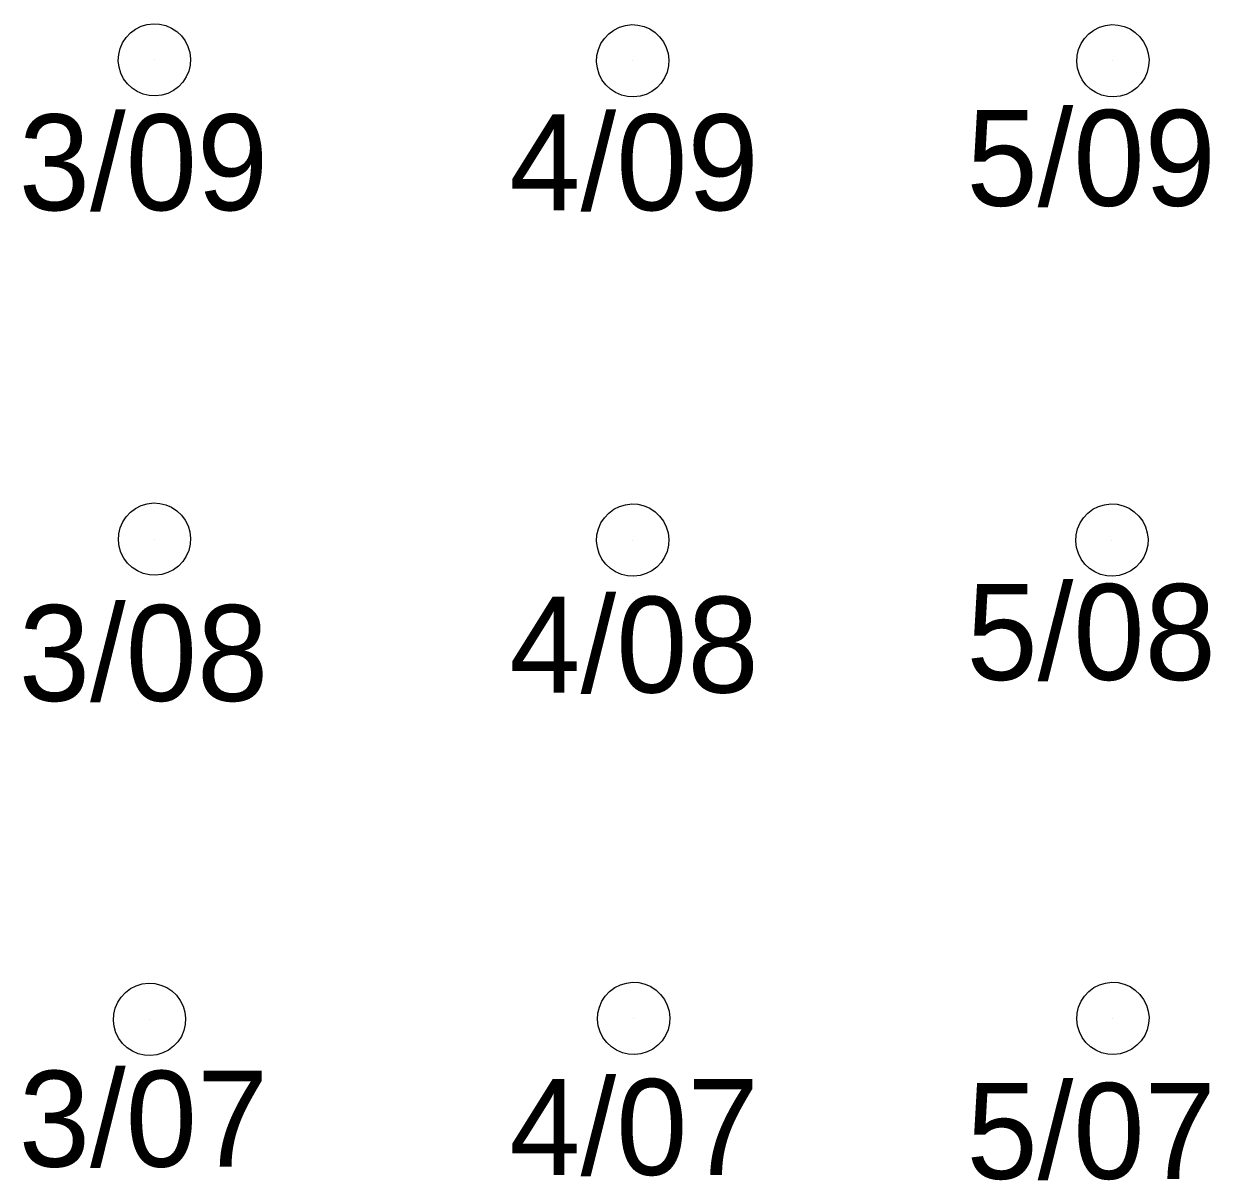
# Model space of a CAD drawing. Extents: x 858 to 5197, y 2407 to 5245.
# Drawn here: x 961.4 to 1085.2, y 2708.1 to 2828.8 of the extents above; entities that cross this region are included whole.
import ezdxf

# ---------------------------------------------------------------- set-up
doc = ezdxf.new("R2010")
doc.units = 0
doc.layers.add('Augers', color=7, linetype='Continuous')
doc.layers.add('Quadrats', color=7, linetype='Continuous')

msp = doc.modelspace()

# ---------------------------------------------------------------- linework, layer by layer
at = {"layer": 'Augers'}
for p, q in [((974.99, 2825), (974.99, 2825)), ((1024.9, 2824.9), (1024.9, 2824.9)), ((1075, 2824.9), (1075, 2824.9)), ((975, 2775), (975, 2775)), ((1024.9, 2774.9), (1024.9, 2774.9)), ((1074.9, 2774.9), (1074.9, 2774.9)), ((974.48, 2724.9), (974.48, 2724.9)), ((1025, 2725), (1025, 2725)), ((1075, 2725), (1075, 2725))]:
    msp.add_line(p, q, dxfattribs=at)
at = {"layer": 'Quadrats'}
for p, q in [((972.03, 2827.33), (972.48, 2827.81)), ((972.48, 2827.81), (973.01, 2828.21)), ((973.01, 2828.21), (973.6, 2828.5)), ((973.6, 2828.5), (974.23, 2828.69)), ((974.23, 2828.69), (974.88, 2828.77)), ((974.88, 2828.77), (975.53, 2828.73)), ((975.53, 2828.73), (976.17, 2828.58)), ((976.17, 2828.58), (976.78, 2828.32)), ((976.78, 2828.32), (977.32, 2827.96)), ((977.32, 2827.96), (977.8, 2827.51)), ((1022.39, 2827.71), (1022.92, 2828.11)), ((1022.92, 2828.11), (1023.51, 2828.4)), ((1023.51, 2828.4), (1024.14, 2828.59)), ((1024.14, 2828.59), (1024.79, 2828.67)), ((1024.79, 2828.67), (1025.44, 2828.63)), ((1025.44, 2828.63), (1026.08, 2828.48)), ((1026.08, 2828.48), (1026.69, 2828.22)), ((1026.69, 2828.22), (1027.23, 2827.86)), ((1027.23, 2827.86), (1027.71, 2827.41)), ((1072.49, 2827.71), (1073.02, 2828.11)), ((1073.02, 2828.11), (1073.61, 2828.4)), ((1073.61, 2828.4), (1074.24, 2828.59)), ((1074.24, 2828.59), (1074.89, 2828.67)), ((1074.89, 2828.67), (1075.54, 2828.63)), ((1075.54, 2828.63), (1076.18, 2828.48)), ((1076.18, 2828.48), (1076.79, 2828.22)), ((1076.79, 2828.22), (1077.33, 2827.86)), ((1077.33, 2827.86), (1077.81, 2827.41)), ((971.41, 2826.18), (971.67, 2826.79)), ((971.67, 2826.79), (972.03, 2827.33)), ((977.8, 2827.51), (978.2, 2826.98)), ((978.2, 2826.98), (978.49, 2826.39)), ((1021.32, 2826.08), (1021.58, 2826.69)), ((1021.58, 2826.69), (1021.94, 2827.23)), ((1021.94, 2827.23), (1022.39, 2827.71)), ((1027.71, 2827.41), (1028.11, 2826.88)), ((1028.11, 2826.88), (1028.4, 2826.29)), ((1071.42, 2826.08), (1071.68, 2826.69)), ((1071.68, 2826.69), (1072.04, 2827.23)), ((1072.04, 2827.23), (1072.49, 2827.71)), ((1077.81, 2827.41), (1078.21, 2826.88)), ((1078.21, 2826.88), (1078.5, 2826.29)), ((971.22, 2824.89), (971.26, 2825.54)), ((971.26, 2825.54), (971.41, 2826.18)), ((978.49, 2826.39), (978.68, 2825.76)), ((978.68, 2825.76), (978.76, 2825.11)), ((1021.13, 2824.79), (1021.17, 2825.44)), ((1021.17, 2825.44), (1021.32, 2826.08)), ((1028.4, 2826.29), (1028.59, 2825.66)), ((1028.59, 2825.66), (1028.67, 2825.01)), ((1071.23, 2824.79), (1071.27, 2825.44)), ((1071.27, 2825.44), (1071.42, 2826.08)), ((1078.5, 2826.29), (1078.69, 2825.66)), ((1078.69, 2825.66), (1078.77, 2825.01)), ((971.3, 2824.24), (971.22, 2824.89)), ((971.49, 2823.61), (971.3, 2824.24)), ((978.72, 2824.46), (978.57, 2823.82)), ((978.76, 2825.11), (978.72, 2824.46)), ((1021.21, 2824.14), (1021.13, 2824.79)), ((1021.4, 2823.51), (1021.21, 2824.14)), ((1028.63, 2824.36), (1028.48, 2823.72)), ((1028.67, 2825.01), (1028.63, 2824.36)), ((1071.31, 2824.14), (1071.23, 2824.79)), ((1071.5, 2823.51), (1071.31, 2824.14)), ((1078.73, 2824.36), (1078.58, 2823.72)), ((1078.77, 2825.01), (1078.73, 2824.36)), ((971.78, 2823.02), (971.49, 2823.61)), ((972.18, 2822.49), (971.78, 2823.02)), ((978.31, 2823.21), (977.95, 2822.67)), ((978.57, 2823.82), (978.31, 2823.21)), ((1021.69, 2822.92), (1021.4, 2823.51)), ((1022.09, 2822.39), (1021.69, 2822.92)), ((1028.22, 2823.11), (1027.86, 2822.57)), ((1028.48, 2823.72), (1028.22, 2823.11)), ((1071.79, 2822.92), (1071.5, 2823.51)), ((1072.19, 2822.39), (1071.79, 2822.92)), ((1078.32, 2823.11), (1077.96, 2822.57)), ((1078.58, 2823.72), (1078.32, 2823.11)), ((972.66, 2822.04), (972.18, 2822.49)), ((973.2, 2821.68), (972.66, 2822.04)), ((973.81, 2821.42), (973.2, 2821.68)), ((976.97, 2821.79), (976.38, 2821.5)), ((977.5, 2822.19), (976.97, 2821.79)), ((977.95, 2822.67), (977.5, 2822.19)), ((1022.57, 2821.94), (1022.09, 2822.39)), ((1023.11, 2821.58), (1022.57, 2821.94)), ((1026.88, 2821.69), (1026.29, 2821.4)), ((1027.41, 2822.09), (1026.88, 2821.69)), ((1027.86, 2822.57), (1027.41, 2822.09)), ((1072.67, 2821.94), (1072.19, 2822.39)), ((1073.21, 2821.58), (1072.67, 2821.94)), ((1076.98, 2821.69), (1076.39, 2821.4)), ((1077.51, 2822.09), (1076.98, 2821.69)), ((1077.96, 2822.57), (1077.51, 2822.09)), ((974.45, 2821.27), (973.81, 2821.42)), ((975.1, 2821.23), (974.45, 2821.27)), ((975.75, 2821.31), (975.1, 2821.23)), ((976.38, 2821.5), (975.75, 2821.31)), ((1023.72, 2821.32), (1023.11, 2821.58)), ((1024.36, 2821.17), (1023.72, 2821.32)), ((1025.01, 2821.13), (1024.36, 2821.17)), ((1025.66, 2821.21), (1025.01, 2821.13)), ((1026.29, 2821.4), (1025.66, 2821.21)), ((1073.82, 2821.32), (1073.21, 2821.58)), ((1074.46, 2821.17), (1073.82, 2821.32)), ((1075.11, 2821.13), (1074.46, 2821.17)), ((1075.76, 2821.21), (1075.11, 2821.13)), ((1076.39, 2821.4), (1075.76, 2821.21)), ((973.02, 2778.21), (973.61, 2778.5)), ((973.61, 2778.5), (974.24, 2778.69)), ((974.24, 2778.69), (974.89, 2778.77)), ((974.89, 2778.77), (975.54, 2778.73)), ((975.54, 2778.73), (976.18, 2778.58)), ((976.18, 2778.58), (976.79, 2778.32)), ((976.79, 2778.32), (977.33, 2777.96)), ((1022.92, 2778.11), (1023.51, 2778.4)), ((1023.51, 2778.4), (1024.14, 2778.59)), ((1024.14, 2778.59), (1024.79, 2778.67)), ((1024.79, 2778.67), (1025.44, 2778.63)), ((1025.44, 2778.63), (1026.08, 2778.48)), ((1026.08, 2778.48), (1026.69, 2778.22)), ((1072.92, 2778.11), (1073.51, 2778.4)), ((1073.51, 2778.4), (1074.14, 2778.59)), ((1074.14, 2778.59), (1074.79, 2778.67)), ((1074.79, 2778.67), (1075.44, 2778.63)), ((1075.44, 2778.63), (1076.08, 2778.48)), ((1076.08, 2778.48), (1076.69, 2778.22)), ((971.68, 2776.79), (972.04, 2777.33)), ((972.04, 2777.33), (972.49, 2777.81)), ((972.49, 2777.81), (973.02, 2778.21)), ((977.33, 2777.96), (977.81, 2777.51)), ((977.81, 2777.51), (978.21, 2776.98)), ((1021.58, 2776.69), (1021.94, 2777.23)), ((1021.94, 2777.23), (1022.39, 2777.71)), ((1022.39, 2777.71), (1022.92, 2778.11)), ((1026.69, 2778.22), (1027.23, 2777.86)), ((1027.23, 2777.86), (1027.71, 2777.41)), ((1027.71, 2777.41), (1028.11, 2776.88)), ((1071.58, 2776.69), (1071.94, 2777.23)), ((1071.94, 2777.23), (1072.39, 2777.71)), ((1072.39, 2777.71), (1072.92, 2778.11)), ((1076.69, 2778.22), (1077.23, 2777.86)), ((1077.23, 2777.86), (1077.71, 2777.41)), ((1077.71, 2777.41), (1078.11, 2776.88)), ((971.27, 2775.54), (971.42, 2776.18)), ((971.42, 2776.18), (971.68, 2776.79)), ((978.21, 2776.98), (978.5, 2776.39)), ((978.5, 2776.39), (978.69, 2775.76)), ((1021.17, 2775.44), (1021.32, 2776.08)), ((1021.32, 2776.08), (1021.58, 2776.69)), ((1028.11, 2776.88), (1028.4, 2776.29)), ((1028.4, 2776.29), (1028.59, 2775.66)), ((1071.17, 2775.44), (1071.32, 2776.08)), ((1071.32, 2776.08), (1071.58, 2776.69)), ((1078.11, 2776.88), (1078.4, 2776.29)), ((1078.4, 2776.29), (1078.59, 2775.66)), ((971.23, 2774.89), (971.27, 2775.54)), ((971.31, 2774.24), (971.23, 2774.89)), ((978.69, 2775.76), (978.77, 2775.11)), ((978.77, 2775.11), (978.73, 2774.46)), ((1021.13, 2774.79), (1021.17, 2775.44)), ((1021.21, 2774.14), (1021.13, 2774.79)), ((1028.59, 2775.66), (1028.67, 2775.01)), ((1028.67, 2775.01), (1028.63, 2774.36)), ((1071.13, 2774.79), (1071.17, 2775.44)), ((1071.21, 2774.14), (1071.13, 2774.79)), ((1078.59, 2775.66), (1078.67, 2775.01)), ((1078.67, 2775.01), (1078.63, 2774.36)), ((971.5, 2773.61), (971.31, 2774.24)), ((971.79, 2773.02), (971.5, 2773.61)), ((978.58, 2773.82), (978.32, 2773.21)), ((978.73, 2774.46), (978.58, 2773.82)), ((1021.4, 2773.51), (1021.21, 2774.14)), ((1021.69, 2772.92), (1021.4, 2773.51)), ((1028.48, 2773.72), (1028.22, 2773.11)), ((1028.63, 2774.36), (1028.48, 2773.72)), ((1071.4, 2773.51), (1071.21, 2774.14)), ((1071.69, 2772.92), (1071.4, 2773.51)), ((1078.48, 2773.72), (1078.22, 2773.11)), ((1078.63, 2774.36), (1078.48, 2773.72)), ((972.19, 2772.49), (971.79, 2773.02)), ((972.67, 2772.04), (972.19, 2772.49)), ((977.51, 2772.19), (976.98, 2771.79)), ((977.96, 2772.67), (977.51, 2772.19)), ((978.32, 2773.21), (977.96, 2772.67)), ((1022.09, 2772.39), (1021.69, 2772.92)), ((1022.57, 2771.94), (1022.09, 2772.39)), ((1027.41, 2772.09), (1026.88, 2771.69)), ((1027.86, 2772.57), (1027.41, 2772.09)), ((1028.22, 2773.11), (1027.86, 2772.57)), ((1072.09, 2772.39), (1071.69, 2772.92)), ((1072.57, 2771.94), (1072.09, 2772.39)), ((1077.41, 2772.09), (1076.88, 2771.69)), ((1077.86, 2772.57), (1077.41, 2772.09)), ((1078.22, 2773.11), (1077.86, 2772.57)), ((973.21, 2771.68), (972.67, 2772.04)), ((973.82, 2771.42), (973.21, 2771.68)), ((974.46, 2771.27), (973.82, 2771.42)), ((975.11, 2771.23), (974.46, 2771.27)), ((975.76, 2771.31), (975.11, 2771.23)), ((976.39, 2771.5), (975.76, 2771.31)), ((976.98, 2771.79), (976.39, 2771.5)), ((1023.11, 2771.58), (1022.57, 2771.94)), ((1023.72, 2771.32), (1023.11, 2771.58)), ((1024.36, 2771.17), (1023.72, 2771.32)), ((1025.01, 2771.13), (1024.36, 2771.17)), ((1025.66, 2771.21), (1025.01, 2771.13)), ((1026.29, 2771.4), (1025.66, 2771.21)), ((1026.88, 2771.69), (1026.29, 2771.4)), ((1073.11, 2771.58), (1072.57, 2771.94)), ((1073.72, 2771.32), (1073.11, 2771.58)), ((1074.36, 2771.17), (1073.72, 2771.32)), ((1075.01, 2771.13), (1074.36, 2771.17)), ((1075.66, 2771.21), (1075.01, 2771.13)), ((1076.29, 2771.4), (1075.66, 2771.21)), ((1076.88, 2771.69), (1076.29, 2771.4)), ((1024.24, 2728.69), (1024.89, 2728.77)), ((1024.89, 2728.77), (1025.54, 2728.73)), ((1074.24, 2728.69), (1074.89, 2728.77)), ((1074.89, 2728.77), (1075.54, 2728.73)), ((971.52, 2727.23), (971.97, 2727.71)), ((971.97, 2727.71), (972.5, 2728.11)), ((972.5, 2728.11), (973.09, 2728.4)), ((973.09, 2728.4), (973.72, 2728.59)), ((973.72, 2728.59), (974.37, 2728.67)), ((974.37, 2728.67), (975.02, 2728.63)), ((975.02, 2728.63), (975.66, 2728.48)), ((975.66, 2728.48), (976.27, 2728.22)), ((976.27, 2728.22), (976.81, 2727.86)), ((976.81, 2727.86), (977.29, 2727.41)), ((1022.04, 2727.33), (1022.49, 2727.81)), ((1022.49, 2727.81), (1023.02, 2728.21)), ((1023.02, 2728.21), (1023.61, 2728.5)), ((1023.61, 2728.5), (1024.24, 2728.69)), ((1025.54, 2728.73), (1026.18, 2728.58)), ((1026.18, 2728.58), (1026.79, 2728.32)), ((1026.79, 2728.32), (1027.33, 2727.96)), ((1027.33, 2727.96), (1027.81, 2727.51)), ((1027.81, 2727.51), (1028.21, 2726.98)), ((1072.04, 2727.33), (1072.49, 2727.81)), ((1072.49, 2727.81), (1073.02, 2728.21)), ((1073.02, 2728.21), (1073.61, 2728.5)), ((1073.61, 2728.5), (1074.24, 2728.69)), ((1075.54, 2728.73), (1076.18, 2728.58)), ((1076.18, 2728.58), (1076.79, 2728.32)), ((1076.79, 2728.32), (1077.33, 2727.96)), ((1077.33, 2727.96), (1077.81, 2727.51)), ((1077.81, 2727.51), (1078.21, 2726.98)), ((970.9, 2726.08), (971.16, 2726.69)), ((971.16, 2726.69), (971.52, 2727.23)), ((977.29, 2727.41), (977.69, 2726.88)), ((977.69, 2726.88), (977.98, 2726.29)), ((977.98, 2726.29), (978.17, 2725.66)), ((1021.42, 2726.18), (1021.68, 2726.79)), ((1021.68, 2726.79), (1022.04, 2727.33)), ((1028.21, 2726.98), (1028.5, 2726.39)), ((1028.5, 2726.39), (1028.69, 2725.76)), ((1071.42, 2726.18), (1071.68, 2726.79)), ((1071.68, 2726.79), (1072.04, 2727.33)), ((1078.21, 2726.98), (1078.5, 2726.39)), ((1078.5, 2726.39), (1078.69, 2725.76)), ((970.71, 2724.79), (970.75, 2725.44)), ((970.75, 2725.44), (970.9, 2726.08)), ((978.17, 2725.66), (978.25, 2725.01)), ((1021.23, 2724.89), (1021.27, 2725.54)), ((1021.27, 2725.54), (1021.42, 2726.18)), ((1028.69, 2725.76), (1028.77, 2725.11)), ((1028.77, 2725.11), (1028.73, 2724.46)), ((1071.23, 2724.89), (1071.27, 2725.54)), ((1071.27, 2725.54), (1071.42, 2726.18)), ((1078.69, 2725.76), (1078.77, 2725.11)), ((1078.77, 2725.11), (1078.73, 2724.46)), ((970.79, 2724.14), (970.71, 2724.79)), ((970.98, 2723.51), (970.79, 2724.14)), ((978.21, 2724.36), (978.06, 2723.72)), ((978.25, 2725.01), (978.21, 2724.36)), ((1021.31, 2724.24), (1021.23, 2724.89)), ((1021.5, 2723.61), (1021.31, 2724.24)), ((1028.58, 2723.82), (1028.32, 2723.21)), ((1028.73, 2724.46), (1028.58, 2723.82)), ((1071.31, 2724.24), (1071.23, 2724.89)), ((1071.5, 2723.61), (1071.31, 2724.24)), ((1078.58, 2723.82), (1078.32, 2723.21)), ((1078.73, 2724.46), (1078.58, 2723.82)), ((971.27, 2722.92), (970.98, 2723.51)), ((971.67, 2722.39), (971.27, 2722.92)), ((977.44, 2722.57), (976.99, 2722.09)), ((977.8, 2723.11), (977.44, 2722.57)), ((978.06, 2723.72), (977.8, 2723.11)), ((1021.79, 2723.02), (1021.5, 2723.61)), ((1022.19, 2722.49), (1021.79, 2723.02)), ((1027.96, 2722.67), (1027.51, 2722.19)), ((1028.32, 2723.21), (1027.96, 2722.67)), ((1071.79, 2723.02), (1071.5, 2723.61)), ((1072.19, 2722.49), (1071.79, 2723.02)), ((1077.96, 2722.67), (1077.51, 2722.19)), ((1078.32, 2723.21), (1077.96, 2722.67)), ((972.15, 2721.94), (971.67, 2722.39)), ((972.69, 2721.58), (972.15, 2721.94)), ((973.3, 2721.32), (972.69, 2721.58)), ((973.94, 2721.17), (973.3, 2721.32)), ((975.87, 2721.4), (975.24, 2721.21)), ((976.46, 2721.69), (975.87, 2721.4)), ((976.99, 2722.09), (976.46, 2721.69)), ((1022.67, 2722.04), (1022.19, 2722.49)), ((1023.21, 2721.68), (1022.67, 2722.04)), ((1023.82, 2721.42), (1023.21, 2721.68)), ((1024.46, 2721.27), (1023.82, 2721.42)), ((1025.76, 2721.31), (1025.11, 2721.23)), ((1026.39, 2721.5), (1025.76, 2721.31)), ((1026.98, 2721.79), (1026.39, 2721.5)), ((1027.51, 2722.19), (1026.98, 2721.79)), ((1072.67, 2722.04), (1072.19, 2722.49)), ((1073.21, 2721.68), (1072.67, 2722.04)), ((1073.82, 2721.42), (1073.21, 2721.68)), ((1074.46, 2721.27), (1073.82, 2721.42)), ((1075.76, 2721.31), (1075.11, 2721.23)), ((1076.39, 2721.5), (1075.76, 2721.31)), ((1076.98, 2721.79), (1076.39, 2721.5)), ((1077.51, 2722.19), (1076.98, 2721.79)), ((974.59, 2721.13), (973.94, 2721.17)), ((975.24, 2721.21), (974.59, 2721.13)), ((1025.11, 2721.23), (1024.46, 2721.27)), ((1075.11, 2721.23), (1074.46, 2721.27))]:
    msp.add_line(p, q, dxfattribs=at)

# ---------------------------------------------------------------- texts
at = {"layer": 'Augers'}
for s, p in [('3/09', (960.84, 2809.31)), ('4/09', (1012.02, 2809.31)), ('5/09', (1059.72, 2809.77)), ('5/08', (1059.72, 2760.31)), ('3/08', (960.84, 2758.12)), ('4/08', (1012.02, 2758.99)), ('3/07', (960.84, 2709.53)), ('4/07', (1012.02, 2708.67)), ('5/07', (1059.72, 2708.26))]:
    msp.add_text(s, height=10, dxfattribs=at).set_placement(p)

doc.saveas('drawing.dxf')
